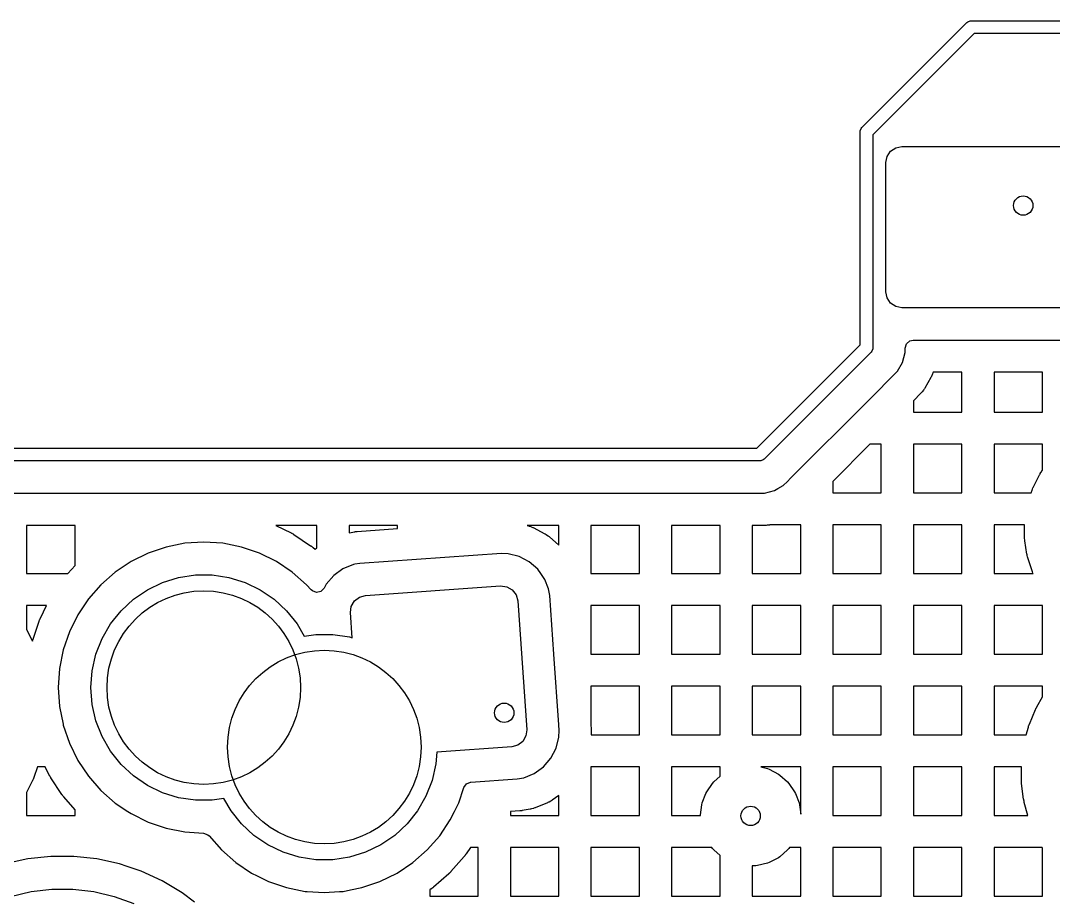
# Model space of a CAD drawing. Extents: x 2.49 to 8.57, y -5.87 to -1.87.
# Drawn here: x 4.461 to 5.092, y -2.404 to -1.868 of the extents above; entities that cross this region are included whole.
import ezdxf

# ---------------------------------------------------------------- set-up
doc = ezdxf.new("R2010")
doc.units = 0
doc.header["$MEASUREMENT"] = 0
doc.layers.add('BLACK', color=7, linetype='CONTINUOUS')

msp = doc.modelspace()

# ---------------------------------------------------------------- linework, layer by layer
at = {"layer": 'BLACK', "linetype": 'CONTINUOUS'}
for p, q in [((4.97478, -1.93304), (5.03884, -1.86898)), ((5.03884, -1.86898), (5.03943, -1.86849)), ((5.03943, -1.86849), (5.04085, -1.8679)), ((5.04085, -1.8679), (5.04162, -1.86783)), ((5.04162, -1.86783), (5.63822, -1.86783)), ((5.04325, -1.8757), (4.9815, -1.93746)), ((5.63659, -1.8757), (5.04325, -1.8757)), ((4.97362, -1.93583), (4.9737, -1.93506)), ((4.9737, -1.93506), (4.97429, -1.93364)), ((4.97429, -1.93364), (4.97478, -1.93304)), ((4.97362, -2.06562), (4.97362, -1.93583)), ((4.9815, -1.93746), (4.9815, -2.06725)), ((4.99012, -1.95068), (4.99225, -1.94748)), ((4.99225, -1.94748), (4.99545, -1.94535)), ((4.99545, -1.94535), (4.99921, -1.9446)), ((4.99921, -1.9446), (5.13628, -1.9446)), ((4.98937, -1.95444), (4.99012, -1.95068)), ((4.98937, -2.03318), (4.98937, -1.95444)), ((4.99012, -2.03695), (4.98937, -2.03318)), ((4.99225, -2.04014), (4.99012, -2.03695)), ((4.99545, -2.04228), (4.99225, -2.04014)), ((4.99921, -2.04303), (4.99545, -2.04228)), ((5.13628, -2.04303), (4.99921, -2.04303)), ((4.91066, -2.12858), (4.97362, -2.06562)), ((4.9815, -2.06725), (4.98142, -2.06802)), ((5.0012, -2.06761), (5.00198, -2.06497)), ((5.0012, -2.07036), (5.0012, -2.06761)), ((5.00198, -2.06497), (5.00405, -2.06317)), ((5.00405, -2.06317), (5.00608, -2.06273)), ((5.00608, -2.06273), (5.12662, -2.06273)), ((4.98034, -2.07003), (4.91507, -2.1353)), ((4.98083, -2.06944), (4.98034, -2.07003)), ((4.98142, -2.06802), (4.98083, -2.06944)), ((4.99959, -2.07637), (5.0012, -2.07036)), ((4.99648, -2.08176), (4.99959, -2.07637)), ((4.9785, -2.09974), (4.99648, -2.08176)), ((5.01689, -2.08562), (5.01314, -2.09212)), ((5.01704, -2.08534), (5.01689, -2.08562)), ((5.01733, -2.08476), (5.01704, -2.08534)), ((5.01746, -2.08447), (5.01733, -2.08476)), ((5.01795, -2.08328), (5.01746, -2.08447)), ((5.01806, -2.08298), (5.01795, -2.08328)), ((5.01827, -2.08237), (5.01806, -2.08298)), ((5.01828, -2.08234), (5.01827, -2.08237)), ((5.03583, -2.08234), (5.01828, -2.08234)), ((5.03583, -2.10669), (5.03583, -2.08234)), ((5.08505, -2.08234), (5.05544, -2.08234)), ((5.05544, -2.08234), (5.05544, -2.10669)), ((5.08505, -2.10669), (5.08505, -2.08234)), ((5.01297, -2.09239), (5.01261, -2.09293)), ((5.01314, -2.09212), (5.01297, -2.09239)), ((5.0108, -2.09517), (5.00623, -2.09974)), ((5.01101, -2.09494), (5.0108, -2.09517)), ((5.01144, -2.09446), (5.01101, -2.09494)), ((5.01164, -2.09421), (5.01144, -2.09446)), ((5.01242, -2.09319), (5.01164, -2.09421)), ((5.01261, -2.09293), (5.01242, -2.09319)), ((4.93161, -2.14663), (4.9785, -2.09974)), ((5.00623, -2.09974), (5.00623, -2.10669)), ((5.00623, -2.10669), (5.03583, -2.10669)), ((5.05544, -2.10669), (5.08505, -2.10669)), ((4.25907, -2.12858), (4.91066, -2.12858)), ((4.97967, -2.1263), (4.95701, -2.14896)), ((4.98662, -2.1263), (4.97967, -2.1263)), ((4.98662, -2.15591), (4.98662, -2.1263)), ((5.03583, -2.1263), (5.00623, -2.1263)), ((5.00623, -2.1263), (5.00623, -2.15591)), ((5.03583, -2.15591), (5.03583, -2.1263)), ((5.08505, -2.1263), (5.05544, -2.1263)), ((5.05544, -2.1263), (5.05544, -2.15591)), ((5.08505, -2.14203), (5.08505, -2.1263)), ((4.91229, -2.13646), (4.2607, -2.13646)), ((4.91306, -2.13638), (4.91229, -2.13646)), ((4.91448, -2.13579), (4.91306, -2.13638)), ((4.91507, -2.1353), (4.91448, -2.13579)), ((5.08401, -2.14351), (5.08411, -2.14335)), ((5.08411, -2.14335), (5.08432, -2.14303)), ((5.08432, -2.14303), (5.08443, -2.14287)), ((5.08443, -2.14287), (5.08505, -2.14203)), ((4.9268, -2.15144), (4.92929, -2.14896)), ((4.92929, -2.14896), (4.93121, -2.14704)), ((4.93121, -2.14704), (4.93161, -2.14663)), ((4.93121, -2.14704), (4.93121, -2.14704)), ((4.93161, -2.14663), (4.93161, -2.14663)), ((4.95701, -2.14896), (4.95701, -2.15591)), ((5.0795, -2.15215), (5.08323, -2.14484)), ((5.08323, -2.14484), (5.08332, -2.14467)), ((5.08332, -2.14467), (5.08351, -2.14433)), ((5.08351, -2.14433), (5.0836, -2.14416)), ((5.0836, -2.14416), (5.08401, -2.14351)), ((4.9154, -2.15616), (4.92141, -2.15455)), ((4.92141, -2.15455), (4.92354, -2.15332)), ((4.92354, -2.15332), (4.9268, -2.15144)), ((4.95701, -2.15591), (4.98662, -2.15591)), ((5.00623, -2.15591), (5.03583, -2.15591)), ((5.05544, -2.15591), (5.07809, -2.15591)), ((5.07809, -2.15591), (5.07862, -2.15428)), ((5.07862, -2.15428), (5.07868, -2.1541)), ((5.07868, -2.1541), (5.07881, -2.15374)), ((5.07881, -2.15374), (5.07888, -2.15356)), ((5.07888, -2.15356), (5.07918, -2.15285)), ((5.07918, -2.15285), (5.07925, -2.15268)), ((5.07925, -2.15268), (5.07942, -2.15232)), ((5.07942, -2.15232), (5.0795, -2.15215)), ((4.27089, -2.15616), (4.90888, -2.15616)), ((4.90888, -2.15616), (4.90888, -2.15616)), ((4.90888, -2.15616), (4.90918, -2.15616)), ((4.90918, -2.15616), (4.9154, -2.15616)), ((4.9154, -2.15616), (4.9154, -2.15616)), ((4.49449, -2.17577), (4.46489, -2.17577)), ((4.46489, -2.17577), (4.46489, -2.20512)), ((4.49449, -2.20013), (4.49449, -2.17577)), ((4.64213, -2.17577), (4.61705, -2.17577)), ((4.61705, -2.17577), (4.62638, -2.18037)), ((4.62638, -2.18037), (4.62652, -2.18044)), ((4.62652, -2.18044), (4.6268, -2.18059)), ((4.6268, -2.18059), (4.62694, -2.18067)), ((4.62694, -2.18067), (4.6275, -2.18099)), ((4.6275, -2.18099), (4.62763, -2.18107)), ((4.62763, -2.18107), (4.62791, -2.18124)), ((4.64213, -2.1802), (4.64213, -2.17577)), ((4.64213, -2.1895), (4.64213, -2.1802)), ((4.69134, -2.17577), (4.66174, -2.17577)), ((4.66174, -2.17577), (4.66174, -2.1802)), ((4.66174, -2.1802), (4.66526, -2.17959)), ((4.66526, -2.17959), (4.66538, -2.17957)), ((4.66538, -2.17957), (4.66563, -2.17954)), ((4.66563, -2.17954), (4.66575, -2.17952)), ((4.66575, -2.17952), (4.66625, -2.17946)), ((4.66625, -2.17946), (4.66637, -2.17945)), ((4.66637, -2.17945), (4.66662, -2.17942)), ((4.66662, -2.17942), (4.66674, -2.17941)), ((4.66674, -2.17941), (4.69134, -2.17769)), ((4.69134, -2.17769), (4.69134, -2.17577)), ((4.78977, -2.17577), (4.77042, -2.17577)), ((4.77042, -2.17577), (4.77093, -2.1759)), ((4.77093, -2.1759), (4.7712, -2.17598)), ((4.7712, -2.17598), (4.77175, -2.17615)), ((4.77175, -2.17615), (4.77202, -2.17624)), ((4.77202, -2.17624), (4.77308, -2.17665)), ((4.77308, -2.17665), (4.77334, -2.17676)), ((4.77334, -2.17676), (4.77387, -2.177)), ((4.77387, -2.177), (4.77412, -2.17712)), ((4.77412, -2.17712), (4.78125, -2.18086)), ((4.78125, -2.18086), (4.7815, -2.181)), ((4.7815, -2.181), (4.78199, -2.18129)), ((4.78977, -2.18774), (4.78977, -2.17577)), ((4.83898, -2.17577), (4.80938, -2.17577)), ((4.80938, -2.17577), (4.80938, -2.20512)), ((4.83898, -2.20512), (4.83898, -2.17577)), ((4.8882, -2.17577), (4.85859, -2.17577)), ((4.85859, -2.17577), (4.85859, -2.20512)), ((4.8882, -2.20512), (4.8882, -2.17577)), ((4.90857, -2.17577), (4.9078, -2.17577)), ((4.9078, -2.17577), (4.9078, -2.20512)), ((4.91604, -2.17577), (4.90857, -2.17577)), ((4.90857, -2.17577), (4.90857, -2.17577)), ((4.91636, -2.17576), (4.91604, -2.17577)), ((4.91701, -2.17571), (4.91636, -2.17576)), ((4.91732, -2.17568), (4.91701, -2.17571)), ((4.9186, -2.17552), (4.91732, -2.17568)), ((4.91862, -2.17551), (4.9186, -2.17552)), ((4.93741, -2.17551), (4.91862, -2.17551)), ((4.93741, -2.20512), (4.93741, -2.17551)), ((4.98662, -2.17551), (4.95701, -2.17551)), ((4.95701, -2.17551), (4.95701, -2.20512)), ((4.98662, -2.20512), (4.98662, -2.17551)), ((5.03583, -2.17551), (5.00623, -2.17551)), ((5.00623, -2.17551), (5.00623, -2.20512)), ((5.03583, -2.20512), (5.03583, -2.17551)), ((5.07407, -2.17551), (5.05544, -2.17551)), ((5.05544, -2.17551), (5.05544, -2.20512)), ((5.07407, -2.18296), (5.07407, -2.17551)), ((4.56143, -2.18667), (4.55004, -2.18894)), ((4.57302, -2.18591), (4.56143, -2.18667)), ((4.56143, -2.18667), (4.56143, -2.18667)), ((4.56143, -2.18667), (4.56143, -2.18667)), ((4.56143, -2.18667), (4.56143, -2.18667)), ((4.56143, -2.18667), (4.56143, -2.18667)), ((4.58461, -2.18667), (4.57302, -2.18591)), ((4.57302, -2.18591), (4.57302, -2.18591)), ((4.596, -2.18894), (4.58461, -2.18667)), ((4.58461, -2.18667), (4.58461, -2.18667)), ((4.58461, -2.18667), (4.58461, -2.18667)), ((4.62791, -2.18124), (4.62804, -2.18133)), ((4.62804, -2.18133), (4.63823, -2.18814)), ((4.78199, -2.18129), (4.78223, -2.18145)), ((4.78223, -2.18145), (4.78317, -2.18209)), ((4.78317, -2.18209), (4.7834, -2.18226)), ((4.7834, -2.18226), (4.78385, -2.18261)), ((4.78385, -2.18261), (4.78407, -2.18279)), ((4.78407, -2.18279), (4.78977, -2.18774)), ((5.07408, -2.18315), (5.07407, -2.18296)), ((5.07409, -2.18353), (5.07408, -2.18315)), ((5.07411, -2.18373), (5.07409, -2.18353)), ((5.07417, -2.18449), (5.07411, -2.18373)), ((5.07418, -2.18468), (5.07417, -2.18449)), ((5.07423, -2.18507), (5.07418, -2.18468)), ((5.07426, -2.18526), (5.07423, -2.18507)), ((5.07554, -2.19337), (5.07426, -2.18526)), ((4.53904, -2.19267), (4.52862, -2.19781)), ((4.55004, -2.18894), (4.53904, -2.19267)), ((4.55004, -2.18894), (4.55004, -2.18894)), ((4.607, -2.19267), (4.596, -2.18894)), ((4.596, -2.18894), (4.596, -2.18894)), ((4.596, -2.18894), (4.596, -2.18894)), ((4.61742, -2.19781), (4.607, -2.19267)), ((4.63823, -2.18814), (4.63836, -2.18823)), ((4.63836, -2.18823), (4.63863, -2.18842)), ((4.63863, -2.18842), (4.63875, -2.18851)), ((4.63875, -2.18851), (4.63926, -2.1889)), ((4.63926, -2.1889), (4.63939, -2.189)), ((4.63939, -2.189), (4.63964, -2.18921)), ((4.63964, -2.18921), (4.63976, -2.18931)), ((4.63976, -2.18931), (4.64095, -2.19035)), ((4.64095, -2.19035), (4.64213, -2.1895)), ((4.75476, -2.19291), (4.66836, -2.19895)), ((4.75477, -2.19291), (4.75476, -2.19291)), ((4.75883, -2.19304), (4.75477, -2.19291)), ((4.76552, -2.19475), (4.75883, -2.19304)), ((4.75883, -2.19304), (4.75883, -2.19304)), ((5.07557, -2.19356), (5.07554, -2.19337)), ((5.07565, -2.19393), (5.07557, -2.19356)), ((4.52862, -2.19781), (4.51897, -2.20426)), ((4.62707, -2.20426), (4.61742, -2.19781)), ((4.61742, -2.19781), (4.61742, -2.19781)), ((4.66435, -2.19965), (4.65796, -2.20227)), ((4.66522, -2.1995), (4.66435, -2.19965)), ((4.66435, -2.19965), (4.66435, -2.19965)), ((4.66435, -2.19965), (4.66435, -2.19965)), ((4.66836, -2.19895), (4.66522, -2.1995)), ((4.77164, -2.19796), (4.76552, -2.19475)), ((4.76552, -2.19475), (4.76552, -2.19475)), ((4.77685, -2.20249), (4.77164, -2.19796)), ((4.77164, -2.19796), (4.77164, -2.19796)), ((5.07569, -2.19412), (5.07565, -2.19393)), ((5.07587, -2.19487), (5.07569, -2.19412)), ((5.07592, -2.19506), (5.07587, -2.19487)), ((5.07602, -2.19543), (5.07592, -2.19506)), ((5.07608, -2.19561), (5.07602, -2.19543)), ((5.07862, -2.20342), (5.07608, -2.19561)), ((4.46489, -2.20512), (4.49012, -2.20512)), ((4.49012, -2.20512), (4.49449, -2.20013)), ((4.51897, -2.20426), (4.51023, -2.21192)), ((4.55769, -2.20754), (4.56787, -2.206)), ((4.56787, -2.206), (4.57817, -2.206)), ((4.57817, -2.206), (4.58835, -2.20754)), ((4.63581, -2.21192), (4.62707, -2.20426)), ((4.65235, -2.2063), (4.64782, -2.21151)), ((4.65796, -2.20227), (4.65235, -2.2063)), ((4.65235, -2.2063), (4.65235, -2.2063)), ((4.65796, -2.20227), (4.65796, -2.20227)), ((4.77874, -2.20512), (4.77685, -2.20249)), ((4.77685, -2.20249), (4.77685, -2.20249)), ((4.78088, -2.2081), (4.77874, -2.20512)), ((4.80938, -2.20512), (4.83898, -2.20512)), ((4.85859, -2.20512), (4.8882, -2.20512)), ((4.9078, -2.20512), (4.93741, -2.20512)), ((4.95701, -2.20512), (4.98662, -2.20512)), ((5.00623, -2.20512), (5.03583, -2.20512)), ((5.05544, -2.20512), (5.0793, -2.20512)), ((5.07868, -2.2036), (5.07862, -2.20342)), ((5.07881, -2.20396), (5.07868, -2.2036)), ((5.07888, -2.20414), (5.07881, -2.20396)), ((5.07918, -2.20485), (5.07888, -2.20414)), ((5.07925, -2.20503), (5.07918, -2.20485)), ((5.0793, -2.20512), (5.07925, -2.20503)), ((4.51023, -2.21192), (4.50258, -2.22065)), ((4.53857, -2.21504), (4.54785, -2.21057)), ((4.54785, -2.21057), (4.55769, -2.20754)), ((4.58835, -2.20754), (4.59819, -2.21057)), ((4.59819, -2.21057), (4.60747, -2.21504)), ((4.6385, -2.21499), (4.63581, -2.21192)), ((4.64782, -2.21151), (4.64649, -2.21404)), ((4.64782, -2.21151), (4.64782, -2.21151)), ((4.78118, -2.20884), (4.78088, -2.2081)), ((4.78088, -2.2081), (4.78088, -2.2081)), ((4.78351, -2.21449), (4.78118, -2.20884)), ((4.53006, -2.22084), (4.53857, -2.21504)), ((4.60747, -2.21504), (4.61598, -2.22084)), ((4.63931, -2.21573), (4.6385, -2.21499)), ((4.64191, -2.21665), (4.63931, -2.21573)), ((4.64458, -2.21602), (4.64191, -2.21665)), ((4.64649, -2.21404), (4.64458, -2.21602)), ((4.66799, -2.21948), (4.6717, -2.21847)), ((4.6717, -2.21847), (4.75418, -2.21271)), ((4.75418, -2.21271), (4.75798, -2.21319)), ((4.75798, -2.21319), (4.76132, -2.2151)), ((4.76132, -2.2151), (4.76367, -2.21813)), ((4.76367, -2.21813), (4.76468, -2.22184)), ((4.7842, -2.2185), (4.78351, -2.21449)), ((4.78671, -2.25433), (4.7842, -2.2185)), ((4.47702, -2.22472), (4.46489, -2.22472)), ((4.46489, -2.22472), (4.46489, -2.23919)), ((4.47326, -2.23234), (4.47702, -2.22472)), ((4.50258, -2.22065), (4.49612, -2.23031)), ((4.52251, -2.22784), (4.53006, -2.22084)), ((4.61598, -2.22084), (4.62352, -2.22784)), ((4.66257, -2.22898), (4.66305, -2.22517)), ((4.66305, -2.22517), (4.66496, -2.22183)), ((4.66496, -2.22183), (4.66799, -2.21948)), ((4.76468, -2.22184), (4.77017, -2.30039)), ((4.83898, -2.22472), (4.80938, -2.22472)), ((4.80938, -2.22472), (4.80938, -2.25433)), ((4.83898, -2.25433), (4.83898, -2.22472)), ((4.8882, -2.22472), (4.85859, -2.22472)), ((4.85859, -2.22472), (4.85859, -2.25433)), ((4.8882, -2.25433), (4.8882, -2.22472)), ((4.93741, -2.22472), (4.9078, -2.22472)), ((4.9078, -2.22472), (4.9078, -2.25433)), ((4.93741, -2.25433), (4.93741, -2.22472)), ((4.98662, -2.22472), (4.95701, -2.22472)), ((4.95701, -2.22472), (4.95701, -2.25433)), ((4.98662, -2.25433), (4.98662, -2.22472)), ((5.03583, -2.22472), (5.00623, -2.22472)), ((5.00623, -2.22472), (5.00623, -2.25433)), ((5.03583, -2.25433), (5.03583, -2.22472)), ((5.08505, -2.22472), (5.05544, -2.22472)), ((5.05544, -2.22472), (5.05544, -2.25433)), ((5.08505, -2.25433), (5.08505, -2.22472)), ((4.49612, -2.23031), (4.49099, -2.24073)), ((4.51609, -2.2359), (4.52251, -2.22784)), ((4.62352, -2.22784), (4.62995, -2.2359)), ((4.66364, -2.24436), (4.66257, -2.22898)), ((4.46858, -2.24573), (4.47252, -2.23412)), ((4.47252, -2.23412), (4.47258, -2.23397)), ((4.47258, -2.23397), (4.47269, -2.23367)), ((4.47269, -2.23367), (4.47275, -2.23352)), ((4.47275, -2.23352), (4.47299, -2.23293)), ((4.47299, -2.23293), (4.47306, -2.23278)), ((4.47306, -2.23278), (4.47319, -2.23249)), ((4.47319, -2.23249), (4.47326, -2.23234)), ((4.51094, -2.24481), (4.51609, -2.2359)), ((4.62995, -2.2359), (4.63427, -2.24338)), ((4.46489, -2.23919), (4.4684, -2.24632)), ((4.49099, -2.24073), (4.48725, -2.25173)), ((4.63427, -2.24338), (4.64145, -2.2423)), ((4.64145, -2.2423), (4.65175, -2.2423)), ((4.65175, -2.2423), (4.66193, -2.24383)), ((4.66193, -2.24383), (4.66364, -2.24436)), ((4.4684, -2.24632), (4.46844, -2.24619)), ((4.46844, -2.24619), (4.46853, -2.24588)), ((4.46853, -2.24588), (4.46858, -2.24573)), ((4.50718, -2.2544), (4.51094, -2.24481)), ((4.48725, -2.25173), (4.48499, -2.26312)), ((4.48725, -2.25173), (4.48725, -2.25173)), ((4.50489, -2.26444), (4.50718, -2.2544)), ((4.78972, -2.29747), (4.78671, -2.25433)), ((4.80938, -2.25433), (4.83898, -2.25433)), ((4.85859, -2.25433), (4.8882, -2.25433)), ((4.9078, -2.25433), (4.93741, -2.25433)), ((4.95701, -2.25433), (4.98662, -2.25433)), ((5.00623, -2.25433), (5.03583, -2.25433)), ((5.05544, -2.25433), (5.08505, -2.25433)), ((4.48499, -2.26312), (4.48423, -2.27471)), ((4.48499, -2.26312), (4.48499, -2.26312)), ((4.50412, -2.27471), (4.50489, -2.26444)), ((4.48423, -2.27471), (4.48499, -2.2863)), ((4.48423, -2.27471), (4.48423, -2.27471)), ((4.50489, -2.28498), (4.50412, -2.27471)), ((4.83898, -2.27394), (4.80938, -2.27394)), ((4.80938, -2.27394), (4.80938, -2.29747)), ((4.83898, -2.30354), (4.83898, -2.27394)), ((4.8882, -2.27394), (4.85859, -2.27394)), ((4.85859, -2.27394), (4.85859, -2.30354)), ((4.8882, -2.30354), (4.8882, -2.27394)), ((4.93741, -2.27394), (4.9078, -2.27394)), ((4.9078, -2.27394), (4.9078, -2.30354)), ((4.93741, -2.30354), (4.93741, -2.27394)), ((4.98662, -2.27394), (4.95701, -2.27394)), ((4.95701, -2.27394), (4.95701, -2.30354)), ((4.98662, -2.30354), (4.98662, -2.27394)), ((5.03583, -2.27394), (5.00623, -2.27394)), ((5.00623, -2.27394), (5.00623, -2.30354)), ((5.03583, -2.30354), (5.03583, -2.27394)), ((5.08505, -2.27394), (5.05544, -2.27394)), ((5.05544, -2.27394), (5.05544, -2.30354)), ((5.08505, -2.28036), (5.08505, -2.27394)), ((5.08155, -2.28642), (5.08505, -2.28036)), ((4.48499, -2.2863), (4.48499, -2.2863)), ((4.48499, -2.2863), (4.48499, -2.2863)), ((4.48499, -2.2863), (4.48712, -2.29701)), ((4.50718, -2.29501), (4.50489, -2.28498)), ((5.07699, -2.29708), (5.0807, -2.28814)), ((5.0807, -2.28814), (5.08076, -2.288)), ((5.08076, -2.288), (5.08089, -2.2877)), ((5.08089, -2.2877), (5.08096, -2.28756)), ((5.08096, -2.28756), (5.08125, -2.28698)), ((5.08125, -2.28698), (5.08132, -2.28684)), ((5.08132, -2.28684), (5.08147, -2.28656)), ((5.08147, -2.28656), (5.08155, -2.28642)), ((4.48712, -2.29701), (4.48725, -2.29769)), ((4.48725, -2.29769), (4.48725, -2.29769)), ((4.48725, -2.29769), (4.49099, -2.30869)), ((4.51094, -2.3046), (4.50718, -2.29501)), ((4.77017, -2.30039), (4.76969, -2.3042)), ((4.78997, -2.30098), (4.78972, -2.29747)), ((4.80938, -2.29747), (4.80954, -2.29986)), ((4.80954, -2.29986), (4.80955, -2.29998)), ((4.80955, -2.29998), (4.80956, -2.30023)), ((4.80956, -2.30023), (4.80957, -2.30035)), ((4.80957, -2.30035), (4.80957, -2.30085)), ((4.80957, -2.30085), (4.80958, -2.30098)), ((5.07513, -2.30354), (5.07637, -2.29891)), ((5.07637, -2.29891), (5.07642, -2.29875)), ((5.07642, -2.29875), (5.07651, -2.29844)), ((5.07651, -2.29844), (5.07656, -2.29829)), ((5.07656, -2.29829), (5.07677, -2.29768)), ((5.07677, -2.29768), (5.07682, -2.29753)), ((5.07682, -2.29753), (5.07693, -2.29723)), ((5.07693, -2.29723), (5.07699, -2.29708)), ((4.51609, -2.31352), (4.51094, -2.3046)), ((4.76969, -2.3042), (4.76778, -2.30753)), ((4.78813, -2.31173), (4.78984, -2.30504)), ((4.78984, -2.30504), (4.78997, -2.30098)), ((4.80957, -2.30135), (4.8095, -2.30354)), ((4.8095, -2.30354), (4.83898, -2.30354)), ((4.80958, -2.30098), (4.80957, -2.30123)), ((4.80957, -2.30123), (4.80957, -2.30135)), ((4.85859, -2.30354), (4.8882, -2.30354)), ((4.9078, -2.30354), (4.93741, -2.30354)), ((4.95701, -2.30354), (4.98662, -2.30354)), ((5.00623, -2.30354), (5.03583, -2.30354)), ((5.05544, -2.30354), (5.07513, -2.30354)), ((4.49099, -2.30869), (4.49612, -2.3191)), ((4.52251, -2.32157), (4.51609, -2.31352)), ((4.76104, -2.31089), (4.71526, -2.31409)), ((4.76475, -2.30988), (4.76104, -2.31089)), ((4.76778, -2.30753), (4.76475, -2.30988)), ((4.78492, -2.31785), (4.78813, -2.31173)), ((4.49612, -2.3191), (4.49612, -2.3191)), ((4.49612, -2.3191), (4.50258, -2.32876)), ((4.71526, -2.31409), (4.71472, -2.32127)), ((4.78039, -2.32306), (4.78492, -2.31785)), ((4.47147, -2.32315), (4.46929, -2.32957)), ((4.47626, -2.32315), (4.47147, -2.32315)), ((4.47868, -2.32806), (4.47626, -2.32315)), ((4.53006, -2.32857), (4.52251, -2.32157)), ((4.71472, -2.32127), (4.71243, -2.33131)), ((4.77478, -2.32709), (4.78039, -2.32306)), ((4.83898, -2.32315), (4.80938, -2.32315)), ((4.80938, -2.32315), (4.80938, -2.35276)), ((4.83898, -2.35276), (4.83898, -2.32315)), ((4.8882, -2.32315), (4.85859, -2.32315)), ((4.85859, -2.32315), (4.85859, -2.35276)), ((4.8882, -2.32881), (4.8882, -2.32315)), ((4.93741, -2.32315), (4.91311, -2.32315)), ((4.91311, -2.32315), (4.91716, -2.32415)), ((4.91716, -2.32415), (4.91826, -2.32457)), ((4.91826, -2.32457), (4.92376, -2.32745)), ((4.93741, -2.35184), (4.93741, -2.32315)), ((4.98662, -2.32315), (4.95701, -2.32315)), ((4.95701, -2.32315), (4.95701, -2.35276)), ((4.98662, -2.35276), (4.98662, -2.32315)), ((5.03583, -2.32315), (5.00623, -2.32315)), ((5.00623, -2.32315), (5.00623, -2.35276)), ((5.03583, -2.35276), (5.03583, -2.32315)), ((5.07211, -2.32315), (5.05544, -2.32315)), ((5.05544, -2.32315), (5.05544, -2.35276)), ((5.07211, -2.33133), (5.07211, -2.32315)), ((4.46855, -2.33135), (4.46489, -2.33878)), ((4.46862, -2.33121), (4.46855, -2.33135)), ((4.46875, -2.33091), (4.46862, -2.33121)), ((4.46882, -2.33077), (4.46875, -2.33091)), ((4.46906, -2.33017), (4.46882, -2.33077)), ((4.46912, -2.33002), (4.46906, -2.33017)), ((4.46924, -2.32972), (4.46912, -2.33002)), ((4.46929, -2.32957), (4.46924, -2.32972)), ((4.47875, -2.3282), (4.47868, -2.32806)), ((4.47891, -2.32849), (4.47875, -2.3282)), ((4.47898, -2.32863), (4.47891, -2.32849)), ((4.4793, -2.32918), (4.47898, -2.32863)), ((4.47939, -2.32932), (4.4793, -2.32918)), ((4.47956, -2.32959), (4.47939, -2.32932)), ((4.47964, -2.32973), (4.47956, -2.32959)), ((4.48645, -2.33992), (4.47964, -2.32973)), ((4.50258, -2.32876), (4.51023, -2.33749)), ((4.53857, -2.33437), (4.53006, -2.32857)), ((4.71243, -2.33131), (4.70867, -2.34089)), ((4.73337, -2.33344), (4.73591, -2.3324)), ((4.73591, -2.3324), (4.73607, -2.33239)), ((4.73607, -2.33239), (4.76438, -2.33041)), ((4.76438, -2.33041), (4.76839, -2.32972)), ((4.76839, -2.32972), (4.77478, -2.32709)), ((4.88354, -2.33312), (4.88432, -2.33224)), ((4.88432, -2.33224), (4.8882, -2.32881)), ((4.92376, -2.32745), (4.92473, -2.32812)), ((4.92473, -2.32812), (4.92938, -2.33224)), ((4.92938, -2.33224), (4.93016, -2.33312)), ((5.07211, -2.33149), (5.07211, -2.33133)), ((5.07212, -2.33181), (5.07211, -2.33149)), ((5.07213, -2.33197), (5.07212, -2.33181)), ((5.07217, -2.33261), (5.07213, -2.33197)), ((4.51023, -2.33749), (4.51897, -2.34515)), ((4.54785, -2.33884), (4.53857, -2.33437)), ((4.72863, -2.34498), (4.73178, -2.33569)), ((4.73178, -2.33569), (4.73337, -2.33344)), ((4.87946, -2.33928), (4.88001, -2.33824)), ((4.88001, -2.33824), (4.88354, -2.33312)), ((4.93016, -2.33312), (4.93369, -2.33824)), ((4.93369, -2.33824), (4.93424, -2.33928)), ((5.07218, -2.33277), (5.07217, -2.33261)), ((5.07221, -2.33309), (5.07218, -2.33277)), ((5.07223, -2.33325), (5.07221, -2.33309)), ((5.0735, -2.34284), (5.07223, -2.33325)), ((4.46489, -2.33878), (4.46489, -2.35276)), ((4.48654, -2.34005), (4.48645, -2.33992)), ((4.48673, -2.34031), (4.48654, -2.34005)), ((4.48683, -2.34044), (4.48673, -2.34031)), ((4.48722, -2.34095), (4.48683, -2.34044)), ((4.48732, -2.34108), (4.48722, -2.34095)), ((4.48752, -2.34132), (4.48732, -2.34108)), ((4.48762, -2.34145), (4.48752, -2.34132)), ((4.49449, -2.34928), (4.48762, -2.34145)), ((4.55769, -2.34188), (4.54785, -2.33884)), ((4.56787, -2.34341), (4.55769, -2.34188)), ((4.57817, -2.34341), (4.56787, -2.34341)), ((4.58535, -2.34233), (4.57817, -2.34341)), ((4.58967, -2.34981), (4.58535, -2.34233)), ((4.70867, -2.34089), (4.70352, -2.34981)), ((4.72598, -2.35036), (4.72863, -2.34498)), ((4.78275, -2.34501), (4.77534, -2.34806)), ((4.78301, -2.34489), (4.78275, -2.34501)), ((4.78353, -2.34465), (4.78301, -2.34489)), ((4.78378, -2.34452), (4.78353, -2.34465)), ((4.78478, -2.34396), (4.78378, -2.34452)), ((4.78503, -2.34382), (4.78478, -2.34396)), ((4.78551, -2.34351), (4.78503, -2.34382)), ((4.78574, -2.34335), (4.78551, -2.34351)), ((4.78977, -2.34046), (4.78574, -2.34335)), ((4.78977, -2.35276), (4.78977, -2.34046)), ((4.87726, -2.34509), (4.87946, -2.33928)), ((4.93424, -2.33928), (4.93645, -2.34509)), ((5.07352, -2.343), (5.0735, -2.34284)), ((5.07357, -2.34332), (5.07352, -2.343)), ((5.0736, -2.34347), (5.07357, -2.34332)), ((5.07373, -2.3441), (5.0736, -2.34347)), ((5.07376, -2.34426), (5.07373, -2.3441)), ((5.07383, -2.34457), (5.07376, -2.34426)), ((5.07387, -2.34473), (5.07383, -2.34457)), ((5.07602, -2.35276), (5.07387, -2.34473)), ((4.49449, -2.35276), (4.49449, -2.34928)), ((4.51897, -2.34515), (4.52676, -2.35036)), ((4.52676, -2.35036), (4.52862, -2.3516)), ((4.59609, -2.35786), (4.58967, -2.34981)), ((4.70352, -2.34981), (4.6971, -2.35786)), ((4.72349, -2.3554), (4.72598, -2.35036)), ((4.766, -2.34995), (4.76016, -2.35036)), ((4.76016, -2.35036), (4.76016, -2.35276)), ((4.76612, -2.34994), (4.766, -2.34995)), ((4.76637, -2.34992), (4.76612, -2.34994)), ((4.76649, -2.3499), (4.76637, -2.34992)), ((4.76699, -2.34984), (4.76649, -2.3499)), ((4.76711, -2.34983), (4.76699, -2.34984)), ((4.76736, -2.34979), (4.76711, -2.34983)), ((4.76748, -2.34977), (4.76736, -2.34979)), ((4.77226, -2.34894), (4.76748, -2.34977)), ((4.77252, -2.34889), (4.77226, -2.34894)), ((4.77305, -2.34877), (4.77252, -2.34889)), ((4.7733, -2.3487), (4.77305, -2.34877)), ((4.77433, -2.34841), (4.7733, -2.3487)), ((4.77459, -2.34833), (4.77433, -2.34841)), ((4.77509, -2.34815), (4.77459, -2.34833)), ((4.77534, -2.34806), (4.77509, -2.34815)), ((4.87623, -2.3524), (4.87698, -2.34623)), ((4.87698, -2.34623), (4.87726, -2.34509)), ((4.93645, -2.34509), (4.93673, -2.34623)), ((4.93673, -2.34623), (4.93741, -2.35184)), ((4.46489, -2.35276), (4.49449, -2.35276)), ((4.52862, -2.3516), (4.53904, -2.35674)), ((4.53904, -2.35674), (4.55004, -2.36047)), ((4.71704, -2.36505), (4.72349, -2.3554)), ((4.76016, -2.35276), (4.78977, -2.35276)), ((4.80938, -2.35276), (4.83898, -2.35276)), ((4.85859, -2.35276), (4.87623, -2.35276)), ((4.87623, -2.35276), (4.87623, -2.3524)), ((4.95701, -2.35276), (4.98662, -2.35276)), ((5.00623, -2.35276), (5.03583, -2.35276)), ((5.05544, -2.35276), (5.07602, -2.35276)), ((4.55004, -2.36047), (4.56143, -2.36274)), ((4.56143, -2.36274), (4.57288, -2.36349)), ((4.57288, -2.36349), (4.57546, -2.36444)), ((4.60364, -2.36487), (4.59609, -2.35786)), ((4.6971, -2.35786), (4.68955, -2.36487)), ((4.57546, -2.36444), (4.57623, -2.36514)), ((4.57623, -2.36514), (4.58381, -2.37379)), ((4.61215, -2.37067), (4.60364, -2.36487)), ((4.68955, -2.36487), (4.68105, -2.37067)), ((4.70938, -2.37379), (4.71704, -2.36505)), ((4.58381, -2.37379), (4.59254, -2.38144)), ((4.62143, -2.37514), (4.61215, -2.37067)), ((4.63127, -2.37817), (4.62143, -2.37514)), ((4.67177, -2.37514), (4.66193, -2.37817)), ((4.68105, -2.37067), (4.67177, -2.37514)), ((4.70065, -2.38144), (4.70938, -2.37379)), ((4.73307, -2.37635), (4.73289, -2.37661)), ((4.73316, -2.37621), (4.73307, -2.37635)), ((4.73574, -2.37236), (4.73316, -2.37621)), ((4.74056, -2.37236), (4.73574, -2.37236)), ((4.74056, -2.40197), (4.74056, -2.37236)), ((4.78977, -2.37236), (4.76016, -2.37236)), ((4.76016, -2.37236), (4.76016, -2.40197)), ((4.78977, -2.40197), (4.78977, -2.37236)), ((4.83898, -2.37236), (4.80938, -2.37236)), ((4.80938, -2.37236), (4.80938, -2.40197)), ((4.83898, -2.40197), (4.83898, -2.37236)), ((4.8832, -2.37236), (4.85859, -2.37236)), ((4.85859, -2.37236), (4.85859, -2.40197)), ((4.88354, -2.37286), (4.8832, -2.37236)), ((4.88432, -2.37374), (4.88354, -2.37286)), ((4.8882, -2.37717), (4.88432, -2.37374)), ((4.92938, -2.37374), (4.92473, -2.37786)), ((4.93016, -2.37286), (4.92938, -2.37374)), ((4.93051, -2.37236), (4.93016, -2.37286)), ((4.93741, -2.37236), (4.93051, -2.37236)), ((4.93741, -2.40197), (4.93741, -2.37236)), ((4.98662, -2.37236), (4.95701, -2.37236)), ((4.95701, -2.37236), (4.95701, -2.40197)), ((4.98662, -2.40197), (4.98662, -2.37236)), ((5.03583, -2.37236), (5.00623, -2.37236)), ((5.00623, -2.37236), (5.00623, -2.40197)), ((5.03583, -2.40197), (5.03583, -2.37236)), ((5.0849, -2.37236), (5.05544, -2.37236)), ((5.05544, -2.37236), (5.05544, -2.40197)), ((5.08505, -2.37262), (5.0849, -2.37236)), ((5.08505, -2.40197), (5.08505, -2.37262)), ((4.46564, -2.37926), (4.45188, -2.38228)), ((4.47965, -2.37773), (4.46564, -2.37926)), ((4.49374, -2.37773), (4.47965, -2.37773)), ((4.47965, -2.37773), (4.47965, -2.37773)), ((4.50775, -2.37926), (4.49374, -2.37773)), ((4.49374, -2.37773), (4.49374, -2.37773)), ((4.52151, -2.38228), (4.50775, -2.37926)), ((4.52635, -2.38392), (4.52151, -2.38228)), ((4.59254, -2.38144), (4.6022, -2.3879)), ((4.64145, -2.37971), (4.63127, -2.37817)), ((4.65175, -2.37971), (4.64145, -2.37971)), ((4.66193, -2.37817), (4.65175, -2.37971)), ((4.69099, -2.3879), (4.70065, -2.38144)), ((4.73199, -2.37774), (4.72391, -2.38696)), ((4.7321, -2.37762), (4.73199, -2.37774)), ((4.7323, -2.37737), (4.7321, -2.37762)), ((4.7324, -2.37724), (4.7323, -2.37737)), ((4.73279, -2.37674), (4.7324, -2.37724)), ((4.73289, -2.37661), (4.73279, -2.37674)), ((4.8882, -2.38346), (4.8882, -2.37717)), ((4.91716, -2.38183), (4.91113, -2.38332)), ((4.91826, -2.38142), (4.91716, -2.38183)), ((4.92376, -2.37853), (4.91826, -2.38142)), ((4.92473, -2.37786), (4.92376, -2.37853)), ((4.53486, -2.38678), (4.52635, -2.38392)), ((4.53487, -2.38678), (4.53486, -2.38678)), ((4.53486, -2.38678), (4.53486, -2.38678)), ((4.54765, -2.3927), (4.53487, -2.38678)), ((4.6022, -2.3879), (4.6022, -2.3879)), ((4.6022, -2.3879), (4.60559, -2.38957)), ((4.68058, -2.39303), (4.69099, -2.3879)), ((4.72255, -2.38832), (4.71334, -2.3964)), ((4.72267, -2.38821), (4.72255, -2.38832)), ((4.7229, -2.38799), (4.72267, -2.38821)), ((4.72302, -2.38788), (4.7229, -2.38799)), ((4.72347, -2.38742), (4.72302, -2.38788)), ((4.72358, -2.38731), (4.72347, -2.38742)), ((4.7238, -2.38707), (4.72358, -2.38731)), ((4.72391, -2.38696), (4.7238, -2.38707)), ((4.8882, -2.40197), (4.8882, -2.38346)), ((4.90996, -2.38346), (4.9078, -2.38346)), ((4.9078, -2.38346), (4.9078, -2.40197)), ((4.91113, -2.38332), (4.90996, -2.38346)), ((4.55973, -2.39996), (4.54765, -2.3927)), ((4.54765, -2.3927), (4.54765, -2.3927)), ((4.54765, -2.3927), (4.54765, -2.3927)), ((4.54765, -2.3927), (4.54765, -2.3927)), ((4.60559, -2.38957), (4.61262, -2.39303)), ((4.61262, -2.39303), (4.62362, -2.39677)), ((4.66958, -2.39677), (4.68058, -2.39303)), ((4.45508, -2.40207), (4.46756, -2.39911)), ((4.46756, -2.39911), (4.48029, -2.39762)), ((4.48029, -2.39762), (4.49311, -2.39762)), ((4.49311, -2.39762), (4.50584, -2.39911)), ((4.50584, -2.39911), (4.51831, -2.40207)), ((4.56728, -2.40571), (4.55973, -2.39996)), ((4.62362, -2.39677), (4.63501, -2.39903)), ((4.63501, -2.39903), (4.63612, -2.39911)), ((4.63612, -2.39911), (4.6466, -2.39979)), ((4.6466, -2.39979), (4.65588, -2.39919)), ((4.6466, -2.39979), (4.6466, -2.39979)), ((4.6466, -2.39979), (4.6466, -2.39979)), ((4.65588, -2.39919), (4.65819, -2.39903)), ((4.65819, -2.39903), (4.66267, -2.39814)), ((4.66267, -2.39814), (4.66958, -2.39677)), ((4.71181, -2.39757), (4.71095, -2.39814)), ((4.71095, -2.39814), (4.71095, -2.40197)), ((4.71194, -2.39748), (4.71181, -2.39757)), ((4.7122, -2.39729), (4.71194, -2.39748)), ((4.71233, -2.3972), (4.7122, -2.39729)), ((4.71284, -2.3968), (4.71233, -2.3972)), ((4.71296, -2.39671), (4.71284, -2.3968)), ((4.71321, -2.3965), (4.71296, -2.39671)), ((4.71334, -2.3964), (4.71321, -2.3965)), ((4.51831, -2.40207), (4.53036, -2.40645)), ((4.71095, -2.40197), (4.74056, -2.40197)), ((4.76016, -2.40197), (4.78977, -2.40197)), ((4.80938, -2.40197), (4.83898, -2.40197)), ((4.85859, -2.40197), (4.8882, -2.40197)), ((4.9078, -2.40197), (4.93741, -2.40197)), ((4.95701, -2.40197), (4.98662, -2.40197)), ((5.00623, -2.40197), (5.03583, -2.40197)), ((5.05544, -2.40197), (5.08505, -2.40197))]:
    msp.add_line(p, q, dxfattribs=at)
at = {"layer": 'BLACK'}
for centre, radius in [((5.07323, -1.98062), 0.00591), ((4.57302, -2.27471), 0.05906), ((4.6466, -2.311), 0.05906), ((4.75643, -2.2901), 0.00591), ((4.90685, -2.35299), 0.00591)]:
    msp.add_circle(centre, radius, dxfattribs=at)

doc.saveas('drawing.dxf')
